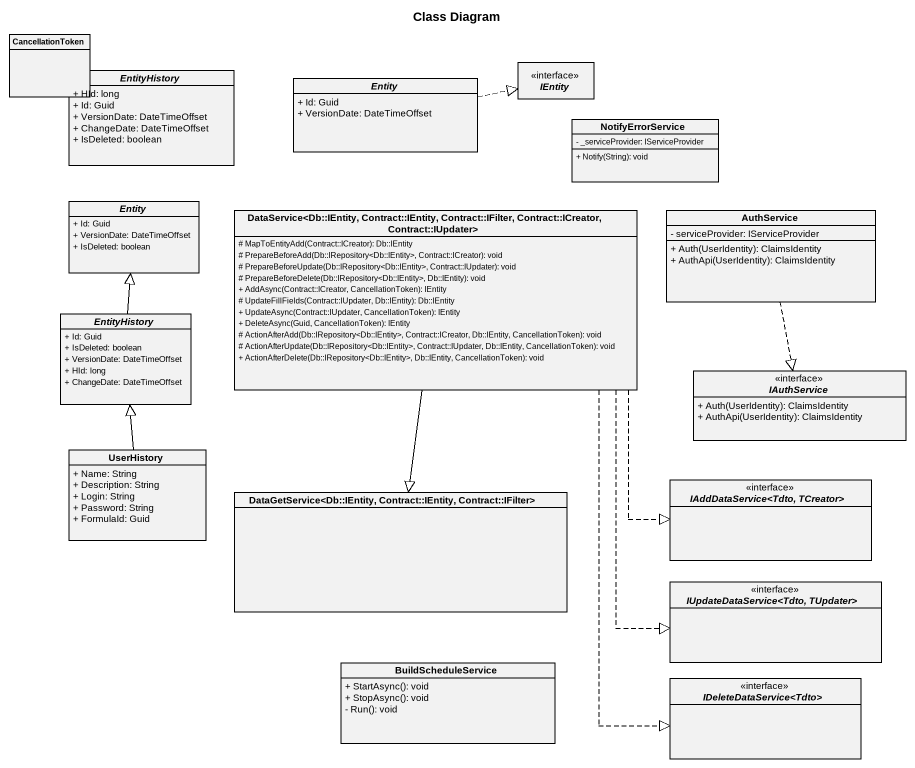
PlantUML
@startuml
title Class Diagram
hide circle
hide empty members
skinparam classAttributeIconSize 0
class CancellationToken
abstract class EntityHistory {
  + HId: long
  + Id: Guid
  + VersionDate: DateTimeOffset
  + ChangeDate: DateTimeOffset
  + IsDeleted: boolean
}
abstract class "Entity" as Entity_ {
  + Id: Guid
  + VersionDate: DateTimeOffset
}
interface IEntity
class NotifyErrorService {
  - _serviceProvider: IServiceProvider
  + Notify(String): void
}
abstract class "Entity" as Entity__2 {
  + Id: Guid
  + VersionDate: DateTimeOffset
  + IsDeleted: boolean
}
class "DataService<Db::IEntity, Contract::IEntity, Contract::IFilter, Contract::ICreator, Contract::IUpdater>" as DataService_Db_IEntity {
  # MapToEntityAdd(Contract::ICreator): Db::IEntity
  # PrepareBeforeAdd(Db::IRepository<Db::IEntity>, Contract::ICreator): void
  # PrepareBeforeUpdate(Db::IRepository<Db::IEntity>, Contract::IUpdater): void
  # PrepareBeforeDelete(Db::IRepository<Db::IEntity>, Db::IEntity): void
  + AddAsync(Contract::ICreator, CancellationToken): IEntity
  # UpdateFillFields(Contract::IUpdater, Db::IEntity): Db::IEntity
  + UpdateAsync(Contract::IUpdater, CancellationToken): IEntity
  + DeleteAsync(Guid, CancellationToken): IEntity
  # ActionAfterAdd(Db::IRepository<Db::IEntity>, Contract::ICreator, Db::IEntity, CancellationToken): void
  # ActionAfterUpdate(Db::IRepository<Db::IEntity>, Contract::IUpdater, Db::IEntity, CancellationToken): void
  + ActionAfterDelete(Db::IRepository<Db::IEntity>, Db::IEntity, CancellationToken): void
}
class AuthService {
  - serviceProvider: IServiceProvider
  + Auth(UserIdentity): ClaimsIdentity
  + AuthApi(UserIdentity): ClaimsIdentity
}
abstract class "EntityHistory" as EntityHistory_2 {
  + Id: Guid
  + IsDeleted: boolean
  + VersionDate: DateTimeOffset
  + HId: long
  + ChangeDate: DateTimeOffset
}
interface IAuthService {
  + Auth(UserIdentity): ClaimsIdentity
  + AuthApi(UserIdentity): ClaimsIdentity
}
class UserHistory {
  + Name: String
  + Description: String
  + Login: String
  + Password: String
  + FormulaId: Guid
}
interface "IAddDataService<Tdto, TCreator>" as IAddDataService_Tdto
class "DataGetService<Db::IEntity, Contract::IEntity, Contract::IFilter>" as DataGetService_Db_IEntity
interface "IUpdateDataService<Tdto, TUpdater>" as IUpdateDataService_Tdto
class BuildScheduleService {
  + StartAsync(): void
  + StopAsync(): void
  - Run(): void
}
interface "IDeleteDataService<Tdto>" as IDeleteDataService_Tdto
Entity_ .right.|> IEntity
DataService_Db_IEntity ..|> IAddDataService_Tdto
DataService_Db_IEntity --|> DataGetService_Db_IEntity
DataService_Db_IEntity ..|> IUpdateDataService_Tdto
DataService_Db_IEntity ..|> IDeleteDataService_Tdto
AuthService ..|> IAuthService
EntityHistory_2 -up-|> Entity__2
UserHistory -up-|> EntityHistory_2
@enduml
